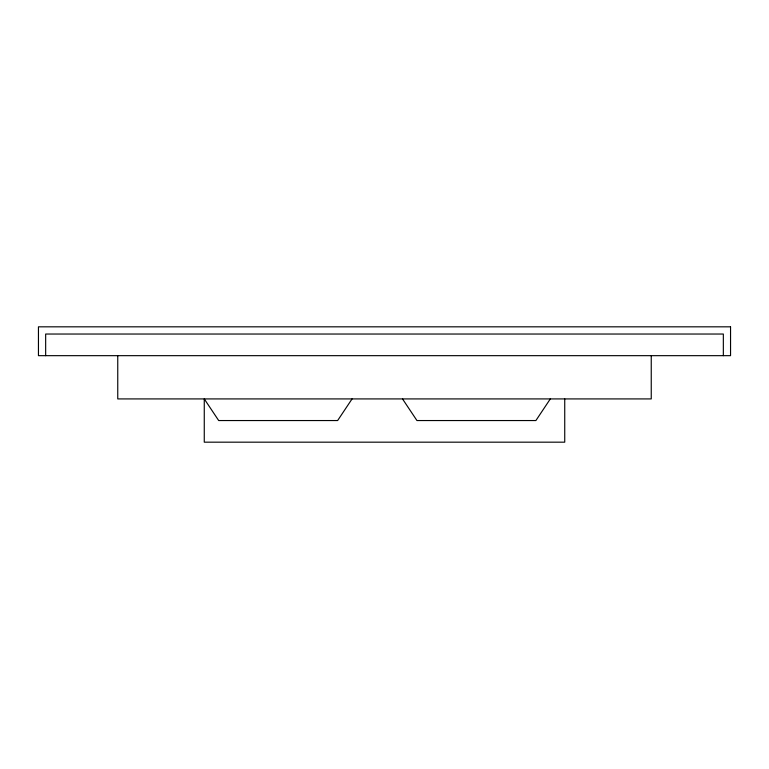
<?xml version="1.0" encoding="UTF-8"?>
<svg xmlns="http://www.w3.org/2000/svg" width="769" height="769" viewBox="0 0 769 769"><rect width="100%" height="100%" fill="white"/><g stroke="black" fill="none" stroke-linecap="round" stroke-linejoin="round"><path stroke-width="1.15" d="M352.058 398.919L337.639 420.547L218.684 420.547L204.266 398.919L204.266 442.175L564.734 442.175L564.734 398.919M550.316 398.919L535.897 420.547L416.942 420.547L402.523 398.919M723.341 355.663L723.341 334.034L45.659 334.034L45.659 355.663M651.247 355.663L651.247 398.919L117.753 398.919L117.753 355.663M730.55 326.825L38.45 326.825L38.45 355.663L730.55 355.663L730.55 326.825"/></g></svg>
